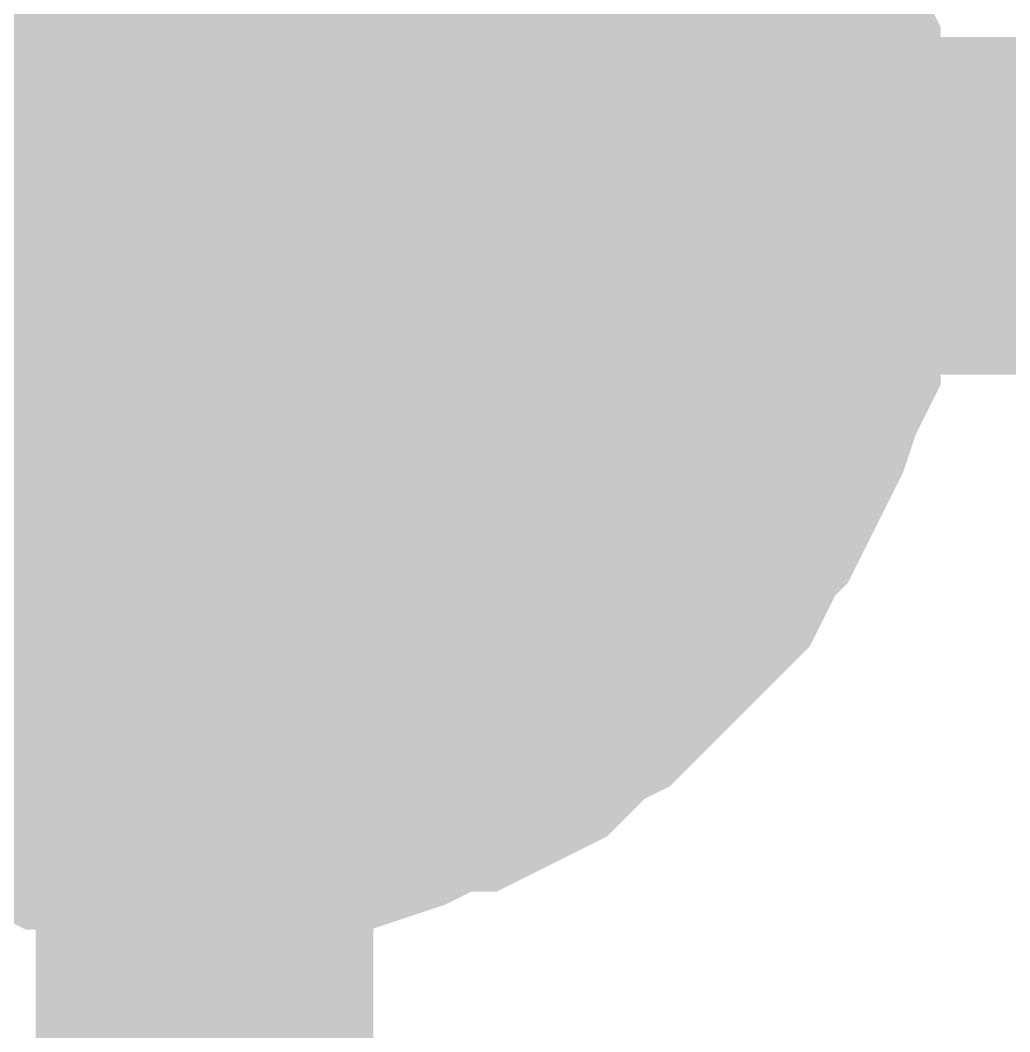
# Model space of a CAD drawing. Header units: inches. Extents: x 0 to 17, y 0 to 11.7.
# Drawn here: x 8.29314 to 8.32773, y 4.22098 to 4.25635 of the extents above; entities that cross this region are included whole.
import ezdxf

# ---------------------------------------------------------------- set-up
doc = ezdxf.new("R2010")
doc.units = ezdxf.units.IN
doc.header["$MEASUREMENT"] = 0
doc.layers.add('Sheet', color=255, linetype='Continuous')

msp = doc.modelspace()

# ---------------------------------------------------------------- linework, layer by layer
at = {"layer": 'Sheet'}
for points in [[(8.49977, 4.349977, 0.0118, 0.0118, 0), (8.299578, 4.349977, 0.0118, 0.0118, 0), (8.299578, 4.249861, 0.0118, 0.0118, 0)], [(8.315012, 4.262651, 0.0118, 0.0118, 0), (8.315893, 4.261769, 0.0118, 0.0118, 0), (8.316334, 4.260887, 0.0118, 0.0118, 0), (8.316775, 4.260005, 0.0118, 0.0118, 0), (8.317216, 4.259564, 0.0118, 0.0118, 0), (8.317657, 4.258682, 0.0118, 0.0118, 0), (8.318098, 4.257799, 0.0118, 0.0118, 0), (8.318539, 4.256917, 0.0118, 0.0118, 0), (8.31898, 4.255594, 0.0118, 0.0118, 0), (8.319421, 4.254712, 0.0118, 0.0118, 0), (8.319421, 4.25383, 0.0118, 0.0118, 0), (8.319421, 4.252948, 0.0118, 0.0118, 0), (8.319862, 4.252066, 0.0118, 0.0118, 0), (8.319862, 4.250743, 0.0118, 0.0118, 0), (8.319862, 4.249861, 0.0118, 0.0118, 0)], [(8.315012, 4.262651, 0.0118, 0.0118, 0), (8.315893, 4.261769, 0.0118, 0.0118, 0), (8.316334, 4.260887, 0.0118, 0.0118, 0), (8.316775, 4.260005, 0.0118, 0.0118, 0), (8.317216, 4.259564, 0.0118, 0.0118, 0), (8.317657, 4.258682, 0.0118, 0.0118, 0), (8.318098, 4.257799, 0.0118, 0.0118, 0), (8.318539, 4.256917, 0.0118, 0.0118, 0), (8.31898, 4.255594, 0.0118, 0.0118, 0), (8.319421, 4.254712, 0.0118, 0.0118, 0), (8.319421, 4.25383, 0.0118, 0.0118, 0), (8.319421, 4.252948, 0.0118, 0.0118, 0), (8.319862, 4.252066, 0.0118, 0.0118, 0), (8.319862, 4.250743, 0.0118, 0.0118, 0), (8.319862, 4.249861, 0.0118, 0.0118, 0)], [(8.315012, 4.262651, 0.0118, 0.0118, 0), (8.315893, 4.261769, 0.0118, 0.0118, 0), (8.316334, 4.260887, 0.0118, 0.0118, 0), (8.316775, 4.260005, 0.0118, 0.0118, 0), (8.317216, 4.259564, 0.0118, 0.0118, 0), (8.317657, 4.258682, 0.0118, 0.0118, 0), (8.318098, 4.257799, 0.0118, 0.0118, 0), (8.318539, 4.256917, 0.0118, 0.0118, 0), (8.31898, 4.255594, 0.0118, 0.0118, 0), (8.319421, 4.254712, 0.0118, 0.0118, 0), (8.319421, 4.25383, 0.0118, 0.0118, 0), (8.319421, 4.252948, 0.0118, 0.0118, 0), (8.319862, 4.252066, 0.0118, 0.0118, 0), (8.319862, 4.250743, 0.0118, 0.0118, 0), (8.319862, 4.249861, 0.0118, 0.0118, 0)], [(8.315012, 4.262651, 0.0118, 0.0118, 0), (8.315893, 4.261769, 0.0118, 0.0118, 0), (8.316334, 4.260887, 0.0118, 0.0118, 0), (8.316775, 4.260005, 0.0118, 0.0118, 0), (8.317216, 4.259564, 0.0118, 0.0118, 0), (8.317657, 4.258682, 0.0118, 0.0118, 0), (8.318098, 4.257799, 0.0118, 0.0118, 0), (8.318539, 4.256917, 0.0118, 0.0118, 0), (8.31898, 4.255594, 0.0118, 0.0118, 0), (8.319421, 4.254712, 0.0118, 0.0118, 0), (8.319421, 4.25383, 0.0118, 0.0118, 0), (8.319421, 4.252948, 0.0118, 0.0118, 0), (8.319862, 4.252066, 0.0118, 0.0118, 0), (8.319862, 4.250743, 0.0118, 0.0118, 0), (8.319862, 4.249861, 0.0118, 0.0118, 0)], [(8.315012, 4.262651, 0.0118, 0.0118, 0), (8.315893, 4.261769, 0.0118, 0.0118, 0), (8.316334, 4.260887, 0.0118, 0.0118, 0), (8.316775, 4.260005, 0.0118, 0.0118, 0), (8.317216, 4.259564, 0.0118, 0.0118, 0), (8.317657, 4.258682, 0.0118, 0.0118, 0), (8.318098, 4.257799, 0.0118, 0.0118, 0), (8.318539, 4.256917, 0.0118, 0.0118, 0), (8.31898, 4.255594, 0.0118, 0.0118, 0), (8.319421, 4.254712, 0.0118, 0.0118, 0), (8.319421, 4.25383, 0.0118, 0.0118, 0), (8.319421, 4.252948, 0.0118, 0.0118, 0), (8.319862, 4.252066, 0.0118, 0.0118, 0), (8.319862, 4.250743, 0.0118, 0.0118, 0), (8.319862, 4.249861, 0.0118, 0.0118, 0)], [(8.315012, 4.262651, 0.0118, 0.0118, 0), (8.315893, 4.261769, 0.0118, 0.0118, 0), (8.316334, 4.260887, 0.0118, 0.0118, 0), (8.316775, 4.260005, 0.0118, 0.0118, 0), (8.317216, 4.259564, 0.0118, 0.0118, 0), (8.317657, 4.258682, 0.0118, 0.0118, 0), (8.318098, 4.257799, 0.0118, 0.0118, 0), (8.318539, 4.256917, 0.0118, 0.0118, 0), (8.31898, 4.255594, 0.0118, 0.0118, 0), (8.319421, 4.254712, 0.0118, 0.0118, 0), (8.319421, 4.25383, 0.0118, 0.0118, 0), (8.319421, 4.252948, 0.0118, 0.0118, 0), (8.319862, 4.252066, 0.0118, 0.0118, 0), (8.319862, 4.250743, 0.0118, 0.0118, 0), (8.319862, 4.249861, 0.0118, 0.0118, 0)], [(8.317657, 4.258682, 0.0039, 0.0039, 0), (8.318098, 4.257799, 0.0039, 0.0039, 0), (8.318539, 4.256917, 0.0039, 0.0039, 0), (8.31898, 4.255594, 0.0039, 0.0039, 0), (8.319421, 4.254712, 0.0039, 0.0039, 0), (8.319421, 4.25383, 0.0039, 0.0039, 0), (8.319421, 4.252948, 0.0039, 0.0039, 0), (8.319862, 4.252066, 0.0039, 0.0039, 0), (8.319862, 4.250743, 0.0039, 0.0039, 0), (8.319862, 4.249861, 0.0039, 0.0039, 0)], [(8.317657, 4.258682, 0.0039, 0.0039, 0), (8.318098, 4.257799, 0.0039, 0.0039, 0), (8.318539, 4.256917, 0.0039, 0.0039, 0), (8.31898, 4.255594, 0.0039, 0.0039, 0), (8.319421, 4.254712, 0.0039, 0.0039, 0), (8.319421, 4.25383, 0.0039, 0.0039, 0), (8.319421, 4.252948, 0.0039, 0.0039, 0), (8.319862, 4.252066, 0.0039, 0.0039, 0), (8.319862, 4.250743, 0.0039, 0.0039, 0), (8.319862, 4.249861, 0.0039, 0.0039, 0)], [(8.317657, 4.258682, 0.0039, 0.0039, 0), (8.318098, 4.257799, 0.0039, 0.0039, 0), (8.318539, 4.256917, 0.0039, 0.0039, 0), (8.31898, 4.255594, 0.0039, 0.0039, 0), (8.319421, 4.254712, 0.0039, 0.0039, 0), (8.319421, 4.25383, 0.0039, 0.0039, 0), (8.319421, 4.252948, 0.0039, 0.0039, 0), (8.319862, 4.252066, 0.0039, 0.0039, 0), (8.319862, 4.250743, 0.0039, 0.0039, 0), (8.319862, 4.249861, 0.0039, 0.0039, 0)], [(8.317657, 4.258682, 0.0039, 0.0039, 0), (8.318098, 4.257799, 0.0039, 0.0039, 0), (8.318539, 4.256917, 0.0039, 0.0039, 0), (8.31898, 4.255594, 0.0039, 0.0039, 0), (8.319421, 4.254712, 0.0039, 0.0039, 0), (8.319421, 4.25383, 0.0039, 0.0039, 0), (8.319421, 4.252948, 0.0039, 0.0039, 0), (8.319862, 4.252066, 0.0039, 0.0039, 0), (8.319862, 4.250743, 0.0039, 0.0039, 0), (8.319862, 4.249861, 0.0039, 0.0039, 0)], [(8.317657, 4.258682, 0.0039, 0.0039, 0), (8.318098, 4.257799, 0.0039, 0.0039, 0), (8.318539, 4.256917, 0.0039, 0.0039, 0), (8.31898, 4.255594, 0.0039, 0.0039, 0), (8.319421, 4.254712, 0.0039, 0.0039, 0), (8.319421, 4.25383, 0.0039, 0.0039, 0), (8.319421, 4.252948, 0.0039, 0.0039, 0), (8.319862, 4.252066, 0.0039, 0.0039, 0), (8.319862, 4.250743, 0.0039, 0.0039, 0), (8.319862, 4.249861, 0.0039, 0.0039, 0)], [(8.317657, 4.258682, 0.0039, 0.0039, 0), (8.318098, 4.257799, 0.0039, 0.0039, 0), (8.318539, 4.256917, 0.0039, 0.0039, 0), (8.31898, 4.255594, 0.0039, 0.0039, 0), (8.319421, 4.254712, 0.0039, 0.0039, 0), (8.319421, 4.25383, 0.0039, 0.0039, 0), (8.319421, 4.252948, 0.0039, 0.0039, 0), (8.319862, 4.252066, 0.0039, 0.0039, 0), (8.319862, 4.250743, 0.0039, 0.0039, 0), (8.319862, 4.249861, 0.0039, 0.0039, 0)], [(8.49977, 4.049629, 0.0118, 0.0118, 0), (8.299578, 4.049629, 0.0118, 0.0118, 0), (8.299578, 4.249861, 0.0118, 0.0118, 0)], [(8.319862, 4.249861, 0.0118, 0.0118, 0), (8.319862, 4.248979, 0.0118, 0.0118, 0), (8.319862, 4.247656, 0.0118, 0.0118, 0), (8.319421, 4.246773, 0.0118, 0.0118, 0), (8.319421, 4.245891, 0.0118, 0.0118, 0), (8.319421, 4.245009, 0.0118, 0.0118, 0), (8.31898, 4.244127, 0.0118, 0.0118, 0), (8.318539, 4.242804, 0.0118, 0.0118, 0), (8.318098, 4.241922, 0.0118, 0.0118, 0), (8.317657, 4.24104, 0.0118, 0.0118, 0), (8.317216, 4.240158, 0.0118, 0.0118, 0), (8.316775, 4.239717, 0.0118, 0.0118, 0), (8.316334, 4.238835, 0.0118, 0.0118, 0), (8.315893, 4.237953, 0.0118, 0.0118, 0), (8.315012, 4.237071, 0.0118, 0.0118, 0), (8.314571, 4.23663, 0.0118, 0.0118, 0), (8.313689, 4.235747, 0.0118, 0.0118, 0), (8.313248, 4.235306, 0.0118, 0.0118, 0), (8.312366, 4.234424, 0.0118, 0.0118, 0), (8.311484, 4.233983, 0.0118, 0.0118, 0), (8.311043, 4.233542, 0.0118, 0.0118, 0), (8.310161, 4.23266, 0.0118, 0.0118, 0), (8.309279, 4.232219, 0.0118, 0.0118, 0), (8.308397, 4.231778, 0.0118, 0.0118, 0), (8.307515, 4.231778, 0.0118, 0.0118, 0), (8.306633, 4.231337, 0.0118, 0.0118, 0), (8.305752, 4.230896, 0.0118, 0.0118, 0), (8.304429, 4.230455, 0.0118, 0.0118, 0), (8.303547, 4.230455, 0.0118, 0.0118, 0), (8.302665, 4.230455, 0.0118, 0.0118, 0), (8.301783, 4.230014, 0.0118, 0.0118, 0), (8.30046, 4.230014, 0.0118, 0.0118, 0), (8.299578, 4.230014, 0.0118, 0.0118, 0)], [(8.49977, 4.249861, 0.0118, 0.0118, 0), (8.299578, 4.249861, 0.0118, 0.0118, 0)], [(8.319862, 4.249861, 0.0118, 0.0118, 0), (8.319862, 4.248979, 0.0118, 0.0118, 0), (8.319862, 4.247656, 0.0118, 0.0118, 0), (8.319421, 4.246773, 0.0118, 0.0118, 0), (8.319421, 4.245891, 0.0118, 0.0118, 0), (8.319421, 4.245009, 0.0118, 0.0118, 0), (8.31898, 4.244127, 0.0118, 0.0118, 0), (8.318539, 4.242804, 0.0118, 0.0118, 0), (8.318098, 4.241922, 0.0118, 0.0118, 0), (8.317657, 4.24104, 0.0118, 0.0118, 0), (8.317216, 4.240158, 0.0118, 0.0118, 0), (8.316775, 4.239717, 0.0118, 0.0118, 0), (8.316334, 4.238835, 0.0118, 0.0118, 0), (8.315893, 4.237953, 0.0118, 0.0118, 0), (8.315012, 4.237071, 0.0118, 0.0118, 0), (8.314571, 4.23663, 0.0118, 0.0118, 0), (8.313689, 4.235747, 0.0118, 0.0118, 0), (8.313248, 4.235306, 0.0118, 0.0118, 0), (8.312366, 4.234424, 0.0118, 0.0118, 0), (8.311484, 4.233983, 0.0118, 0.0118, 0), (8.311043, 4.233542, 0.0118, 0.0118, 0), (8.310161, 4.23266, 0.0118, 0.0118, 0), (8.309279, 4.232219, 0.0118, 0.0118, 0), (8.308397, 4.231778, 0.0118, 0.0118, 0), (8.307515, 4.231778, 0.0118, 0.0118, 0), (8.306633, 4.231337, 0.0118, 0.0118, 0), (8.305752, 4.230896, 0.0118, 0.0118, 0), (8.304429, 4.230455, 0.0118, 0.0118, 0), (8.303547, 4.230455, 0.0118, 0.0118, 0), (8.302665, 4.230455, 0.0118, 0.0118, 0), (8.301783, 4.230014, 0.0118, 0.0118, 0), (8.30046, 4.230014, 0.0118, 0.0118, 0), (8.299578, 4.230014, 0.0118, 0.0118, 0)], [(8.319862, 4.249861, 0.0118, 0.0118, 0), (8.319862, 4.248979, 0.0118, 0.0118, 0), (8.319862, 4.247656, 0.0118, 0.0118, 0), (8.319421, 4.246773, 0.0118, 0.0118, 0), (8.319421, 4.245891, 0.0118, 0.0118, 0), (8.319421, 4.245009, 0.0118, 0.0118, 0), (8.31898, 4.244127, 0.0118, 0.0118, 0), (8.318539, 4.242804, 0.0118, 0.0118, 0), (8.318098, 4.241922, 0.0118, 0.0118, 0), (8.317657, 4.24104, 0.0118, 0.0118, 0), (8.317216, 4.240158, 0.0118, 0.0118, 0), (8.316775, 4.239717, 0.0118, 0.0118, 0), (8.316334, 4.238835, 0.0118, 0.0118, 0), (8.315893, 4.237953, 0.0118, 0.0118, 0), (8.315012, 4.237071, 0.0118, 0.0118, 0), (8.314571, 4.23663, 0.0118, 0.0118, 0), (8.313689, 4.235747, 0.0118, 0.0118, 0), (8.313248, 4.235306, 0.0118, 0.0118, 0), (8.312366, 4.234424, 0.0118, 0.0118, 0), (8.311484, 4.233983, 0.0118, 0.0118, 0), (8.311043, 4.233542, 0.0118, 0.0118, 0), (8.310161, 4.23266, 0.0118, 0.0118, 0), (8.309279, 4.232219, 0.0118, 0.0118, 0), (8.308397, 4.231778, 0.0118, 0.0118, 0), (8.307515, 4.231778, 0.0118, 0.0118, 0), (8.306633, 4.231337, 0.0118, 0.0118, 0), (8.305752, 4.230896, 0.0118, 0.0118, 0), (8.304429, 4.230455, 0.0118, 0.0118, 0), (8.303547, 4.230455, 0.0118, 0.0118, 0), (8.302665, 4.230455, 0.0118, 0.0118, 0), (8.301783, 4.230014, 0.0118, 0.0118, 0), (8.30046, 4.230014, 0.0118, 0.0118, 0), (8.299578, 4.230014, 0.0118, 0.0118, 0)], [(8.319862, 4.249861, 0.0118, 0.0118, 0), (8.319862, 4.248979, 0.0118, 0.0118, 0), (8.319862, 4.247656, 0.0118, 0.0118, 0), (8.319421, 4.246773, 0.0118, 0.0118, 0), (8.319421, 4.245891, 0.0118, 0.0118, 0), (8.319421, 4.245009, 0.0118, 0.0118, 0), (8.31898, 4.244127, 0.0118, 0.0118, 0), (8.318539, 4.242804, 0.0118, 0.0118, 0), (8.318098, 4.241922, 0.0118, 0.0118, 0), (8.317657, 4.24104, 0.0118, 0.0118, 0), (8.317216, 4.240158, 0.0118, 0.0118, 0), (8.316775, 4.239717, 0.0118, 0.0118, 0), (8.316334, 4.238835, 0.0118, 0.0118, 0), (8.315893, 4.237953, 0.0118, 0.0118, 0), (8.315012, 4.237071, 0.0118, 0.0118, 0), (8.314571, 4.23663, 0.0118, 0.0118, 0), (8.313689, 4.235747, 0.0118, 0.0118, 0), (8.313248, 4.235306, 0.0118, 0.0118, 0), (8.312366, 4.234424, 0.0118, 0.0118, 0), (8.311484, 4.233983, 0.0118, 0.0118, 0), (8.311043, 4.233542, 0.0118, 0.0118, 0), (8.310161, 4.23266, 0.0118, 0.0118, 0), (8.309279, 4.232219, 0.0118, 0.0118, 0), (8.308397, 4.231778, 0.0118, 0.0118, 0), (8.307515, 4.231778, 0.0118, 0.0118, 0), (8.306633, 4.231337, 0.0118, 0.0118, 0), (8.305752, 4.230896, 0.0118, 0.0118, 0), (8.304429, 4.230455, 0.0118, 0.0118, 0), (8.303547, 4.230455, 0.0118, 0.0118, 0), (8.302665, 4.230455, 0.0118, 0.0118, 0), (8.301783, 4.230014, 0.0118, 0.0118, 0), (8.30046, 4.230014, 0.0118, 0.0118, 0), (8.299578, 4.230014, 0.0118, 0.0118, 0)], [(8.319862, 4.249861, 0.0118, 0.0118, 0), (8.319862, 4.248979, 0.0118, 0.0118, 0), (8.319862, 4.247656, 0.0118, 0.0118, 0), (8.319421, 4.246773, 0.0118, 0.0118, 0), (8.319421, 4.245891, 0.0118, 0.0118, 0), (8.319421, 4.245009, 0.0118, 0.0118, 0), (8.31898, 4.244127, 0.0118, 0.0118, 0), (8.318539, 4.242804, 0.0118, 0.0118, 0), (8.318098, 4.241922, 0.0118, 0.0118, 0), (8.317657, 4.24104, 0.0118, 0.0118, 0), (8.317216, 4.240158, 0.0118, 0.0118, 0), (8.316775, 4.239717, 0.0118, 0.0118, 0), (8.316334, 4.238835, 0.0118, 0.0118, 0), (8.315893, 4.237953, 0.0118, 0.0118, 0), (8.315012, 4.237071, 0.0118, 0.0118, 0), (8.314571, 4.23663, 0.0118, 0.0118, 0), (8.313689, 4.235747, 0.0118, 0.0118, 0), (8.313248, 4.235306, 0.0118, 0.0118, 0), (8.312366, 4.234424, 0.0118, 0.0118, 0), (8.311484, 4.233983, 0.0118, 0.0118, 0), (8.311043, 4.233542, 0.0118, 0.0118, 0), (8.310161, 4.23266, 0.0118, 0.0118, 0), (8.309279, 4.232219, 0.0118, 0.0118, 0), (8.308397, 4.231778, 0.0118, 0.0118, 0), (8.307515, 4.231778, 0.0118, 0.0118, 0), (8.306633, 4.231337, 0.0118, 0.0118, 0), (8.305752, 4.230896, 0.0118, 0.0118, 0), (8.304429, 4.230455, 0.0118, 0.0118, 0), (8.303547, 4.230455, 0.0118, 0.0118, 0), (8.302665, 4.230455, 0.0118, 0.0118, 0), (8.301783, 4.230014, 0.0118, 0.0118, 0), (8.30046, 4.230014, 0.0118, 0.0118, 0), (8.299578, 4.230014, 0.0118, 0.0118, 0)], [(8.319862, 4.249861, 0.0118, 0.0118, 0), (8.319862, 4.248979, 0.0118, 0.0118, 0), (8.319862, 4.247656, 0.0118, 0.0118, 0), (8.319421, 4.246773, 0.0118, 0.0118, 0), (8.319421, 4.245891, 0.0118, 0.0118, 0), (8.319421, 4.245009, 0.0118, 0.0118, 0), (8.31898, 4.244127, 0.0118, 0.0118, 0), (8.318539, 4.242804, 0.0118, 0.0118, 0), (8.318098, 4.241922, 0.0118, 0.0118, 0), (8.317657, 4.24104, 0.0118, 0.0118, 0), (8.317216, 4.240158, 0.0118, 0.0118, 0), (8.316775, 4.239717, 0.0118, 0.0118, 0), (8.316334, 4.238835, 0.0118, 0.0118, 0), (8.315893, 4.237953, 0.0118, 0.0118, 0), (8.315012, 4.237071, 0.0118, 0.0118, 0), (8.314571, 4.23663, 0.0118, 0.0118, 0), (8.313689, 4.235747, 0.0118, 0.0118, 0), (8.313248, 4.235306, 0.0118, 0.0118, 0), (8.312366, 4.234424, 0.0118, 0.0118, 0), (8.311484, 4.233983, 0.0118, 0.0118, 0), (8.311043, 4.233542, 0.0118, 0.0118, 0), (8.310161, 4.23266, 0.0118, 0.0118, 0), (8.309279, 4.232219, 0.0118, 0.0118, 0), (8.308397, 4.231778, 0.0118, 0.0118, 0), (8.307515, 4.231778, 0.0118, 0.0118, 0), (8.306633, 4.231337, 0.0118, 0.0118, 0), (8.305752, 4.230896, 0.0118, 0.0118, 0), (8.304429, 4.230455, 0.0118, 0.0118, 0), (8.303547, 4.230455, 0.0118, 0.0118, 0), (8.302665, 4.230455, 0.0118, 0.0118, 0), (8.301783, 4.230014, 0.0118, 0.0118, 0), (8.30046, 4.230014, 0.0118, 0.0118, 0), (8.299578, 4.230014, 0.0118, 0.0118, 0)], [(8.319862, 4.249861, 0.0118, 0.0118, 0), (8.319862, 4.249861, 0.0118, 0.0118, 0), (8.319862, 4.249861, 0.0118, 0.0118, 0), (8.319862, 4.249861, 0.0118, 0.0118, 0), (8.319862, 4.249861, 0.0118, 0.0118, 0), (8.319862, 4.249861, 0.0118, 0.0118, 0), (8.319862, 4.249861, 0.0118, 0.0118, 0), (8.319862, 4.249861, 0.0118, 0.0118, 0), (8.319862, 4.249861, 0.0118, 0.0118, 0), (8.319862, 4.249861, 0.0118, 0.0118, 0), (8.319862, 4.249861, 0.0118, 0.0118, 0), (8.319862, 4.249861, 0.0118, 0.0118, 0), (8.319862, 4.249861, 0.0118, 0.0118, 0), (8.319862, 4.249861, 0.0118, 0.0118, 0), (8.319862, 4.249861, 0.0118, 0.0118, 0), (8.319862, 4.249861, 0.0118, 0.0118, 0), (8.319862, 4.249861, 0.0118, 0.0118, 0), (8.319862, 4.249861, 0.0118, 0.0118, 0), (8.319862, 4.249861, 0.0118, 0.0118, 0), (8.319862, 4.249861, 0.0118, 0.0118, 0), (8.319862, 4.249861, 0.0118, 0.0118, 0), (8.319862, 4.249861, 0.0118, 0.0118, 0), (8.319862, 4.249861, 0.0118, 0.0118, 0), (8.319862, 4.249861, 0.0118, 0.0118, 0), (8.319862, 4.249861, 0.0118, 0.0118, 0), (8.319862, 4.249861, 0.0118, 0.0118, 0), (8.319862, 4.249861, 0.0118, 0.0118, 0), (8.319862, 4.249861, 0.0118, 0.0118, 0), (8.319862, 4.249861, 0.0118, 0.0118, 0), (8.319862, 4.249861, 0.0118, 0.0118, 0), (8.319862, 4.249861, 0.0118, 0.0118, 0), (8.319862, 4.249861, 0.0118, 0.0118, 0), (8.319862, 4.249861, 0.0118, 0.0118, 0)], [(8.319862, 4.249861, 0.0118, 0.0118, 0), (8.319862, 4.249861, 0.0118, 0.0118, 0)], [(8.319862, 4.249861, 0.0118, 0.0118, 0), (8.319862, 4.249861, 0.0118, 0.0118, 0), (8.319862, 4.249861, 0.0118, 0.0118, 0), (8.319862, 4.249861, 0.0118, 0.0118, 0), (8.319862, 4.249861, 0.0118, 0.0118, 0), (8.319862, 4.249861, 0.0118, 0.0118, 0), (8.319862, 4.249861, 0.0118, 0.0118, 0), (8.319862, 4.249861, 0.0118, 0.0118, 0), (8.319862, 4.249861, 0.0118, 0.0118, 0), (8.319862, 4.249861, 0.0118, 0.0118, 0), (8.319862, 4.249861, 0.0118, 0.0118, 0), (8.319862, 4.249861, 0.0118, 0.0118, 0), (8.319862, 4.249861, 0.0118, 0.0118, 0), (8.319862, 4.249861, 0.0118, 0.0118, 0), (8.319862, 4.249861, 0.0118, 0.0118, 0), (8.319862, 4.249861, 0.0118, 0.0118, 0), (8.319862, 4.249861, 0.0118, 0.0118, 0), (8.319862, 4.249861, 0.0118, 0.0118, 0), (8.319862, 4.249861, 0.0118, 0.0118, 0), (8.319862, 4.249861, 0.0118, 0.0118, 0), (8.319862, 4.249861, 0.0118, 0.0118, 0), (8.319862, 4.249861, 0.0118, 0.0118, 0), (8.319862, 4.249861, 0.0118, 0.0118, 0), (8.319862, 4.249861, 0.0118, 0.0118, 0), (8.319862, 4.249861, 0.0118, 0.0118, 0), (8.319862, 4.249861, 0.0118, 0.0118, 0), (8.319862, 4.249861, 0.0118, 0.0118, 0), (8.319862, 4.249861, 0.0118, 0.0118, 0), (8.319862, 4.249861, 0.0118, 0.0118, 0), (8.319862, 4.249861, 0.0118, 0.0118, 0), (8.319862, 4.249861, 0.0118, 0.0118, 0), (8.319862, 4.249861, 0.0118, 0.0118, 0), (8.319862, 4.249861, 0.0118, 0.0118, 0)], [(8.319862, 4.249861, 0.0118, 0.0118, 0), (8.319862, 4.249861, 0.0118, 0.0118, 0)], [(8.319862, 4.249861, 0.0118, 0.0118, 0), (8.319862, 4.249861, 0.0118, 0.0118, 0), (8.319862, 4.249861, 0.0118, 0.0118, 0), (8.319862, 4.249861, 0.0118, 0.0118, 0), (8.319862, 4.249861, 0.0118, 0.0118, 0), (8.319862, 4.249861, 0.0118, 0.0118, 0), (8.319862, 4.249861, 0.0118, 0.0118, 0), (8.319862, 4.249861, 0.0118, 0.0118, 0), (8.319862, 4.249861, 0.0118, 0.0118, 0), (8.319862, 4.249861, 0.0118, 0.0118, 0), (8.319862, 4.249861, 0.0118, 0.0118, 0), (8.319862, 4.249861, 0.0118, 0.0118, 0), (8.319862, 4.249861, 0.0118, 0.0118, 0), (8.319862, 4.249861, 0.0118, 0.0118, 0), (8.319862, 4.249861, 0.0118, 0.0118, 0), (8.319862, 4.249861, 0.0118, 0.0118, 0), (8.319862, 4.249861, 0.0118, 0.0118, 0), (8.319862, 4.249861, 0.0118, 0.0118, 0), (8.319862, 4.249861, 0.0118, 0.0118, 0), (8.319862, 4.249861, 0.0118, 0.0118, 0), (8.319862, 4.249861, 0.0118, 0.0118, 0), (8.319862, 4.249861, 0.0118, 0.0118, 0), (8.319862, 4.249861, 0.0118, 0.0118, 0), (8.319862, 4.249861, 0.0118, 0.0118, 0), (8.319862, 4.249861, 0.0118, 0.0118, 0), (8.319862, 4.249861, 0.0118, 0.0118, 0), (8.319862, 4.249861, 0.0118, 0.0118, 0), (8.319862, 4.249861, 0.0118, 0.0118, 0), (8.319862, 4.249861, 0.0118, 0.0118, 0), (8.319862, 4.249861, 0.0118, 0.0118, 0), (8.319862, 4.249861, 0.0118, 0.0118, 0), (8.319862, 4.249861, 0.0118, 0.0118, 0), (8.319862, 4.249861, 0.0118, 0.0118, 0)], [(8.319862, 4.249861, 0.0118, 0.0118, 0), (8.319862, 4.249861, 0.0118, 0.0118, 0)], [(8.319862, 4.249861, 0.0118, 0.0118, 0), (8.319862, 4.249861, 0.0118, 0.0118, 0), (8.319862, 4.249861, 0.0118, 0.0118, 0), (8.319862, 4.249861, 0.0118, 0.0118, 0), (8.319862, 4.249861, 0.0118, 0.0118, 0), (8.319862, 4.249861, 0.0118, 0.0118, 0), (8.319862, 4.249861, 0.0118, 0.0118, 0), (8.319862, 4.249861, 0.0118, 0.0118, 0), (8.319862, 4.249861, 0.0118, 0.0118, 0), (8.319862, 4.249861, 0.0118, 0.0118, 0), (8.319862, 4.249861, 0.0118, 0.0118, 0), (8.319862, 4.249861, 0.0118, 0.0118, 0), (8.319862, 4.249861, 0.0118, 0.0118, 0), (8.319862, 4.249861, 0.0118, 0.0118, 0), (8.319862, 4.249861, 0.0118, 0.0118, 0), (8.319862, 4.249861, 0.0118, 0.0118, 0), (8.319862, 4.249861, 0.0118, 0.0118, 0), (8.319862, 4.249861, 0.0118, 0.0118, 0), (8.319862, 4.249861, 0.0118, 0.0118, 0), (8.319862, 4.249861, 0.0118, 0.0118, 0), (8.319862, 4.249861, 0.0118, 0.0118, 0), (8.319862, 4.249861, 0.0118, 0.0118, 0), (8.319862, 4.249861, 0.0118, 0.0118, 0), (8.319862, 4.249861, 0.0118, 0.0118, 0), (8.319862, 4.249861, 0.0118, 0.0118, 0), (8.319862, 4.249861, 0.0118, 0.0118, 0), (8.319862, 4.249861, 0.0118, 0.0118, 0), (8.319862, 4.249861, 0.0118, 0.0118, 0), (8.319862, 4.249861, 0.0118, 0.0118, 0), (8.319862, 4.249861, 0.0118, 0.0118, 0), (8.319862, 4.249861, 0.0118, 0.0118, 0), (8.319862, 4.249861, 0.0118, 0.0118, 0), (8.319862, 4.249861, 0.0118, 0.0118, 0)], [(8.319862, 4.249861, 0.0118, 0.0118, 0), (8.319862, 4.249861, 0.0118, 0.0118, 0)], [(8.319862, 4.249861, 0.0118, 0.0118, 0), (8.319862, 4.249861, 0.0118, 0.0118, 0), (8.319862, 4.249861, 0.0118, 0.0118, 0), (8.319862, 4.249861, 0.0118, 0.0118, 0), (8.319862, 4.249861, 0.0118, 0.0118, 0), (8.319862, 4.249861, 0.0118, 0.0118, 0), (8.319862, 4.249861, 0.0118, 0.0118, 0), (8.319862, 4.249861, 0.0118, 0.0118, 0), (8.319862, 4.249861, 0.0118, 0.0118, 0), (8.319862, 4.249861, 0.0118, 0.0118, 0), (8.319862, 4.249861, 0.0118, 0.0118, 0), (8.319862, 4.249861, 0.0118, 0.0118, 0), (8.319862, 4.249861, 0.0118, 0.0118, 0), (8.319862, 4.249861, 0.0118, 0.0118, 0), (8.319862, 4.249861, 0.0118, 0.0118, 0), (8.319862, 4.249861, 0.0118, 0.0118, 0), (8.319862, 4.249861, 0.0118, 0.0118, 0), (8.319862, 4.249861, 0.0118, 0.0118, 0), (8.319862, 4.249861, 0.0118, 0.0118, 0), (8.319862, 4.249861, 0.0118, 0.0118, 0), (8.319862, 4.249861, 0.0118, 0.0118, 0), (8.319862, 4.249861, 0.0118, 0.0118, 0), (8.319862, 4.249861, 0.0118, 0.0118, 0), (8.319862, 4.249861, 0.0118, 0.0118, 0), (8.319862, 4.249861, 0.0118, 0.0118, 0), (8.319862, 4.249861, 0.0118, 0.0118, 0), (8.319862, 4.249861, 0.0118, 0.0118, 0), (8.319862, 4.249861, 0.0118, 0.0118, 0), (8.319862, 4.249861, 0.0118, 0.0118, 0), (8.319862, 4.249861, 0.0118, 0.0118, 0), (8.319862, 4.249861, 0.0118, 0.0118, 0), (8.319862, 4.249861, 0.0118, 0.0118, 0), (8.319862, 4.249861, 0.0118, 0.0118, 0)], [(8.319862, 4.249861, 0.0118, 0.0118, 0), (8.319862, 4.249861, 0.0118, 0.0118, 0)], [(8.319862, 4.249861, 0.0118, 0.0118, 0), (8.319862, 4.249861, 0.0118, 0.0118, 0), (8.319862, 4.249861, 0.0118, 0.0118, 0), (8.319862, 4.249861, 0.0118, 0.0118, 0), (8.319862, 4.249861, 0.0118, 0.0118, 0), (8.319862, 4.249861, 0.0118, 0.0118, 0), (8.319862, 4.249861, 0.0118, 0.0118, 0), (8.319862, 4.249861, 0.0118, 0.0118, 0), (8.319862, 4.249861, 0.0118, 0.0118, 0), (8.319862, 4.249861, 0.0118, 0.0118, 0), (8.319862, 4.249861, 0.0118, 0.0118, 0), (8.319862, 4.249861, 0.0118, 0.0118, 0), (8.319862, 4.249861, 0.0118, 0.0118, 0), (8.319862, 4.249861, 0.0118, 0.0118, 0), (8.319862, 4.249861, 0.0118, 0.0118, 0), (8.319862, 4.249861, 0.0118, 0.0118, 0), (8.319862, 4.249861, 0.0118, 0.0118, 0), (8.319862, 4.249861, 0.0118, 0.0118, 0), (8.319862, 4.249861, 0.0118, 0.0118, 0), (8.319862, 4.249861, 0.0118, 0.0118, 0), (8.319862, 4.249861, 0.0118, 0.0118, 0), (8.319862, 4.249861, 0.0118, 0.0118, 0), (8.319862, 4.249861, 0.0118, 0.0118, 0), (8.319862, 4.249861, 0.0118, 0.0118, 0), (8.319862, 4.249861, 0.0118, 0.0118, 0), (8.319862, 4.249861, 0.0118, 0.0118, 0), (8.319862, 4.249861, 0.0118, 0.0118, 0), (8.319862, 4.249861, 0.0118, 0.0118, 0), (8.319862, 4.249861, 0.0118, 0.0118, 0), (8.319862, 4.249861, 0.0118, 0.0118, 0), (8.319862, 4.249861, 0.0118, 0.0118, 0), (8.319862, 4.249861, 0.0118, 0.0118, 0), (8.319862, 4.249861, 0.0118, 0.0118, 0)], [(8.319862, 4.249861, 0.0118, 0.0118, 0), (8.319862, 4.249861, 0.0118, 0.0118, 0)], [(8.319862, 4.249861, 0.0039, 0.0039, 0), (8.319862, 4.248979, 0.0039, 0.0039, 0), (8.319862, 4.247656, 0.0039, 0.0039, 0), (8.319421, 4.246773, 0.0039, 0.0039, 0), (8.319421, 4.245891, 0.0039, 0.0039, 0), (8.319421, 4.245009, 0.0039, 0.0039, 0), (8.31898, 4.244127, 0.0039, 0.0039, 0), (8.318539, 4.242804, 0.0039, 0.0039, 0), (8.318098, 4.241922, 0.0039, 0.0039, 0), (8.317657, 4.24104, 0.0039, 0.0039, 0), (8.317216, 4.240158, 0.0039, 0.0039, 0), (8.316775, 4.239717, 0.0039, 0.0039, 0), (8.316334, 4.238835, 0.0039, 0.0039, 0), (8.315893, 4.237953, 0.0039, 0.0039, 0), (8.315012, 4.237071, 0.0039, 0.0039, 0), (8.314571, 4.23663, 0.0039, 0.0039, 0), (8.313689, 4.235747, 0.0039, 0.0039, 0), (8.313248, 4.235306, 0.0039, 0.0039, 0), (8.312366, 4.234424, 0.0039, 0.0039, 0), (8.311484, 4.233983, 0.0039, 0.0039, 0), (8.311043, 4.233542, 0.0039, 0.0039, 0), (8.310161, 4.23266, 0.0039, 0.0039, 0), (8.309279, 4.232219, 0.0039, 0.0039, 0), (8.308397, 4.231778, 0.0039, 0.0039, 0), (8.307515, 4.231778, 0.0039, 0.0039, 0), (8.306633, 4.231337, 0.0039, 0.0039, 0), (8.305752, 4.230896, 0.0039, 0.0039, 0), (8.304429, 4.230455, 0.0039, 0.0039, 0), (8.303547, 4.230455, 0.0039, 0.0039, 0), (8.302665, 4.230455, 0.0039, 0.0039, 0), (8.301783, 4.230014, 0.0039, 0.0039, 0), (8.30046, 4.230014, 0.0039, 0.0039, 0), (8.299578, 4.230014, 0.0039, 0.0039, 0)], [(8.319862, 4.249861, 0.0039, 0.0039, 0), (8.319862, 4.248979, 0.0039, 0.0039, 0), (8.319862, 4.247656, 0.0039, 0.0039, 0), (8.319421, 4.246773, 0.0039, 0.0039, 0), (8.319421, 4.245891, 0.0039, 0.0039, 0), (8.319421, 4.245009, 0.0039, 0.0039, 0), (8.31898, 4.244127, 0.0039, 0.0039, 0), (8.318539, 4.242804, 0.0039, 0.0039, 0), (8.318098, 4.241922, 0.0039, 0.0039, 0), (8.317657, 4.24104, 0.0039, 0.0039, 0), (8.317216, 4.240158, 0.0039, 0.0039, 0), (8.316775, 4.239717, 0.0039, 0.0039, 0), (8.316334, 4.238835, 0.0039, 0.0039, 0), (8.315893, 4.237953, 0.0039, 0.0039, 0), (8.315012, 4.237071, 0.0039, 0.0039, 0), (8.314571, 4.23663, 0.0039, 0.0039, 0), (8.313689, 4.235747, 0.0039, 0.0039, 0), (8.313248, 4.235306, 0.0039, 0.0039, 0), (8.312366, 4.234424, 0.0039, 0.0039, 0), (8.311484, 4.233983, 0.0039, 0.0039, 0), (8.311043, 4.233542, 0.0039, 0.0039, 0), (8.310161, 4.23266, 0.0039, 0.0039, 0), (8.309279, 4.232219, 0.0039, 0.0039, 0), (8.308397, 4.231778, 0.0039, 0.0039, 0), (8.307515, 4.231778, 0.0039, 0.0039, 0), (8.306633, 4.231337, 0.0039, 0.0039, 0), (8.305752, 4.230896, 0.0039, 0.0039, 0), (8.304429, 4.230455, 0.0039, 0.0039, 0), (8.303547, 4.230455, 0.0039, 0.0039, 0), (8.302665, 4.230455, 0.0039, 0.0039, 0), (8.301783, 4.230014, 0.0039, 0.0039, 0), (8.30046, 4.230014, 0.0039, 0.0039, 0), (8.299578, 4.230014, 0.0039, 0.0039, 0)], [(8.319862, 4.249861, 0.0039, 0.0039, 0), (8.319862, 4.248979, 0.0039, 0.0039, 0), (8.319862, 4.247656, 0.0039, 0.0039, 0), (8.319421, 4.246773, 0.0039, 0.0039, 0), (8.319421, 4.245891, 0.0039, 0.0039, 0), (8.319421, 4.245009, 0.0039, 0.0039, 0), (8.31898, 4.244127, 0.0039, 0.0039, 0), (8.318539, 4.242804, 0.0039, 0.0039, 0), (8.318098, 4.241922, 0.0039, 0.0039, 0), (8.317657, 4.24104, 0.0039, 0.0039, 0), (8.317216, 4.240158, 0.0039, 0.0039, 0), (8.316775, 4.239717, 0.0039, 0.0039, 0), (8.316334, 4.238835, 0.0039, 0.0039, 0), (8.315893, 4.237953, 0.0039, 0.0039, 0), (8.315012, 4.237071, 0.0039, 0.0039, 0), (8.314571, 4.23663, 0.0039, 0.0039, 0), (8.313689, 4.235747, 0.0039, 0.0039, 0), (8.313248, 4.235306, 0.0039, 0.0039, 0), (8.312366, 4.234424, 0.0039, 0.0039, 0), (8.311484, 4.233983, 0.0039, 0.0039, 0), (8.311043, 4.233542, 0.0039, 0.0039, 0), (8.310161, 4.23266, 0.0039, 0.0039, 0), (8.309279, 4.232219, 0.0039, 0.0039, 0), (8.308397, 4.231778, 0.0039, 0.0039, 0), (8.307515, 4.231778, 0.0039, 0.0039, 0), (8.306633, 4.231337, 0.0039, 0.0039, 0), (8.305752, 4.230896, 0.0039, 0.0039, 0), (8.304429, 4.230455, 0.0039, 0.0039, 0), (8.303547, 4.230455, 0.0039, 0.0039, 0), (8.302665, 4.230455, 0.0039, 0.0039, 0), (8.301783, 4.230014, 0.0039, 0.0039, 0), (8.30046, 4.230014, 0.0039, 0.0039, 0), (8.299578, 4.230014, 0.0039, 0.0039, 0)], [(8.319862, 4.249861, 0.0039, 0.0039, 0), (8.319862, 4.248979, 0.0039, 0.0039, 0), (8.319862, 4.247656, 0.0039, 0.0039, 0), (8.319421, 4.246773, 0.0039, 0.0039, 0), (8.319421, 4.245891, 0.0039, 0.0039, 0), (8.319421, 4.245009, 0.0039, 0.0039, 0), (8.31898, 4.244127, 0.0039, 0.0039, 0), (8.318539, 4.242804, 0.0039, 0.0039, 0), (8.318098, 4.241922, 0.0039, 0.0039, 0), (8.317657, 4.24104, 0.0039, 0.0039, 0), (8.317216, 4.240158, 0.0039, 0.0039, 0), (8.316775, 4.239717, 0.0039, 0.0039, 0), (8.316334, 4.238835, 0.0039, 0.0039, 0), (8.315893, 4.237953, 0.0039, 0.0039, 0), (8.315012, 4.237071, 0.0039, 0.0039, 0), (8.314571, 4.23663, 0.0039, 0.0039, 0), (8.313689, 4.235747, 0.0039, 0.0039, 0), (8.313248, 4.235306, 0.0039, 0.0039, 0), (8.312366, 4.234424, 0.0039, 0.0039, 0), (8.311484, 4.233983, 0.0039, 0.0039, 0), (8.311043, 4.233542, 0.0039, 0.0039, 0), (8.310161, 4.23266, 0.0039, 0.0039, 0), (8.309279, 4.232219, 0.0039, 0.0039, 0), (8.308397, 4.231778, 0.0039, 0.0039, 0), (8.307515, 4.231778, 0.0039, 0.0039, 0), (8.306633, 4.231337, 0.0039, 0.0039, 0), (8.305752, 4.230896, 0.0039, 0.0039, 0), (8.304429, 4.230455, 0.0039, 0.0039, 0), (8.303547, 4.230455, 0.0039, 0.0039, 0), (8.302665, 4.230455, 0.0039, 0.0039, 0), (8.301783, 4.230014, 0.0039, 0.0039, 0), (8.30046, 4.230014, 0.0039, 0.0039, 0), (8.299578, 4.230014, 0.0039, 0.0039, 0)], [(8.319862, 4.249861, 0.0039, 0.0039, 0), (8.319862, 4.248979, 0.0039, 0.0039, 0), (8.319862, 4.247656, 0.0039, 0.0039, 0), (8.319421, 4.246773, 0.0039, 0.0039, 0), (8.319421, 4.245891, 0.0039, 0.0039, 0), (8.319421, 4.245009, 0.0039, 0.0039, 0), (8.31898, 4.244127, 0.0039, 0.0039, 0), (8.318539, 4.242804, 0.0039, 0.0039, 0), (8.318098, 4.241922, 0.0039, 0.0039, 0), (8.317657, 4.24104, 0.0039, 0.0039, 0), (8.317216, 4.240158, 0.0039, 0.0039, 0), (8.316775, 4.239717, 0.0039, 0.0039, 0), (8.316334, 4.238835, 0.0039, 0.0039, 0), (8.315893, 4.237953, 0.0039, 0.0039, 0), (8.315012, 4.237071, 0.0039, 0.0039, 0), (8.314571, 4.23663, 0.0039, 0.0039, 0), (8.313689, 4.235747, 0.0039, 0.0039, 0), (8.313248, 4.235306, 0.0039, 0.0039, 0), (8.312366, 4.234424, 0.0039, 0.0039, 0), (8.311484, 4.233983, 0.0039, 0.0039, 0), (8.311043, 4.233542, 0.0039, 0.0039, 0), (8.310161, 4.23266, 0.0039, 0.0039, 0), (8.309279, 4.232219, 0.0039, 0.0039, 0), (8.308397, 4.231778, 0.0039, 0.0039, 0), (8.307515, 4.231778, 0.0039, 0.0039, 0), (8.306633, 4.231337, 0.0039, 0.0039, 0), (8.305752, 4.230896, 0.0039, 0.0039, 0), (8.304429, 4.230455, 0.0039, 0.0039, 0), (8.303547, 4.230455, 0.0039, 0.0039, 0), (8.302665, 4.230455, 0.0039, 0.0039, 0), (8.301783, 4.230014, 0.0039, 0.0039, 0), (8.30046, 4.230014, 0.0039, 0.0039, 0), (8.299578, 4.230014, 0.0039, 0.0039, 0)], [(8.319862, 4.249861, 0.0039, 0.0039, 0), (8.319862, 4.248979, 0.0039, 0.0039, 0), (8.319862, 4.247656, 0.0039, 0.0039, 0), (8.319421, 4.246773, 0.0039, 0.0039, 0), (8.319421, 4.245891, 0.0039, 0.0039, 0), (8.319421, 4.245009, 0.0039, 0.0039, 0), (8.31898, 4.244127, 0.0039, 0.0039, 0), (8.318539, 4.242804, 0.0039, 0.0039, 0), (8.318098, 4.241922, 0.0039, 0.0039, 0), (8.317657, 4.24104, 0.0039, 0.0039, 0), (8.317216, 4.240158, 0.0039, 0.0039, 0), (8.316775, 4.239717, 0.0039, 0.0039, 0), (8.316334, 4.238835, 0.0039, 0.0039, 0), (8.315893, 4.237953, 0.0039, 0.0039, 0), (8.315012, 4.237071, 0.0039, 0.0039, 0), (8.314571, 4.23663, 0.0039, 0.0039, 0), (8.313689, 4.235747, 0.0039, 0.0039, 0), (8.313248, 4.235306, 0.0039, 0.0039, 0), (8.312366, 4.234424, 0.0039, 0.0039, 0), (8.311484, 4.233983, 0.0039, 0.0039, 0), (8.311043, 4.233542, 0.0039, 0.0039, 0), (8.310161, 4.23266, 0.0039, 0.0039, 0), (8.309279, 4.232219, 0.0039, 0.0039, 0), (8.308397, 4.231778, 0.0039, 0.0039, 0), (8.307515, 4.231778, 0.0039, 0.0039, 0), (8.306633, 4.231337, 0.0039, 0.0039, 0), (8.305752, 4.230896, 0.0039, 0.0039, 0), (8.304429, 4.230455, 0.0039, 0.0039, 0), (8.303547, 4.230455, 0.0039, 0.0039, 0), (8.302665, 4.230455, 0.0039, 0.0039, 0), (8.301783, 4.230014, 0.0039, 0.0039, 0), (8.30046, 4.230014, 0.0039, 0.0039, 0), (8.299578, 4.230014, 0.0039, 0.0039, 0)], [(8.319862, 4.249861, 0.0039, 0.0039, 0), (8.319862, 4.249861, 0.0039, 0.0039, 0), (8.319862, 4.249861, 0.0039, 0.0039, 0), (8.319862, 4.249861, 0.0039, 0.0039, 0), (8.319862, 4.249861, 0.0039, 0.0039, 0), (8.319862, 4.249861, 0.0039, 0.0039, 0), (8.319862, 4.249861, 0.0039, 0.0039, 0), (8.319862, 4.249861, 0.0039, 0.0039, 0), (8.319862, 4.249861, 0.0039, 0.0039, 0), (8.319862, 4.249861, 0.0039, 0.0039, 0), (8.319862, 4.249861, 0.0039, 0.0039, 0), (8.319862, 4.249861, 0.0039, 0.0039, 0), (8.319862, 4.249861, 0.0039, 0.0039, 0), (8.319862, 4.249861, 0.0039, 0.0039, 0), (8.319862, 4.249861, 0.0039, 0.0039, 0), (8.319862, 4.249861, 0.0039, 0.0039, 0), (8.319862, 4.249861, 0.0039, 0.0039, 0), (8.319862, 4.249861, 0.0039, 0.0039, 0), (8.319862, 4.249861, 0.0039, 0.0039, 0), (8.319862, 4.249861, 0.0039, 0.0039, 0), (8.319862, 4.249861, 0.0039, 0.0039, 0), (8.319862, 4.249861, 0.0039, 0.0039, 0), (8.319862, 4.249861, 0.0039, 0.0039, 0), (8.319862, 4.249861, 0.0039, 0.0039, 0), (8.319862, 4.249861, 0.0039, 0.0039, 0), (8.319862, 4.249861, 0.0039, 0.0039, 0), (8.319862, 4.249861, 0.0039, 0.0039, 0), (8.319862, 4.249861, 0.0039, 0.0039, 0), (8.319862, 4.249861, 0.0039, 0.0039, 0), (8.319862, 4.249861, 0.0039, 0.0039, 0), (8.319862, 4.249861, 0.0039, 0.0039, 0), (8.319862, 4.249861, 0.0039, 0.0039, 0), (8.319862, 4.249861, 0.0039, 0.0039, 0)], [(8.319862, 4.249861, 0.0039, 0.0039, 0), (8.319862, 4.249861, 0.0039, 0.0039, 0)], [(8.319862, 4.249861, 0.0039, 0.0039, 0), (8.319862, 4.249861, 0.0039, 0.0039, 0), (8.319862, 4.249861, 0.0039, 0.0039, 0), (8.319862, 4.249861, 0.0039, 0.0039, 0), (8.319862, 4.249861, 0.0039, 0.0039, 0), (8.319862, 4.249861, 0.0039, 0.0039, 0), (8.319862, 4.249861, 0.0039, 0.0039, 0), (8.319862, 4.249861, 0.0039, 0.0039, 0), (8.319862, 4.249861, 0.0039, 0.0039, 0), (8.319862, 4.249861, 0.0039, 0.0039, 0), (8.319862, 4.249861, 0.0039, 0.0039, 0), (8.319862, 4.249861, 0.0039, 0.0039, 0), (8.319862, 4.249861, 0.0039, 0.0039, 0), (8.319862, 4.249861, 0.0039, 0.0039, 0), (8.319862, 4.249861, 0.0039, 0.0039, 0), (8.319862, 4.249861, 0.0039, 0.0039, 0), (8.319862, 4.249861, 0.0039, 0.0039, 0), (8.319862, 4.249861, 0.0039, 0.0039, 0), (8.319862, 4.249861, 0.0039, 0.0039, 0), (8.319862, 4.249861, 0.0039, 0.0039, 0), (8.319862, 4.249861, 0.0039, 0.0039, 0), (8.319862, 4.249861, 0.0039, 0.0039, 0), (8.319862, 4.249861, 0.0039, 0.0039, 0), (8.319862, 4.249861, 0.0039, 0.0039, 0), (8.319862, 4.249861, 0.0039, 0.0039, 0), (8.319862, 4.249861, 0.0039, 0.0039, 0), (8.319862, 4.249861, 0.0039, 0.0039, 0), (8.319862, 4.249861, 0.0039, 0.0039, 0), (8.319862, 4.249861, 0.0039, 0.0039, 0), (8.319862, 4.249861, 0.0039, 0.0039, 0), (8.319862, 4.249861, 0.0039, 0.0039, 0), (8.319862, 4.249861, 0.0039, 0.0039, 0), (8.319862, 4.249861, 0.0039, 0.0039, 0)], [(8.319862, 4.249861, 0.0039, 0.0039, 0), (8.319862, 4.249861, 0.0039, 0.0039, 0)], [(8.319862, 4.249861, 0.0039, 0.0039, 0), (8.319862, 4.249861, 0.0039, 0.0039, 0), (8.319862, 4.249861, 0.0039, 0.0039, 0), (8.319862, 4.249861, 0.0039, 0.0039, 0), (8.319862, 4.249861, 0.0039, 0.0039, 0), (8.319862, 4.249861, 0.0039, 0.0039, 0), (8.319862, 4.249861, 0.0039, 0.0039, 0), (8.319862, 4.249861, 0.0039, 0.0039, 0), (8.319862, 4.249861, 0.0039, 0.0039, 0), (8.319862, 4.249861, 0.0039, 0.0039, 0), (8.319862, 4.249861, 0.0039, 0.0039, 0), (8.319862, 4.249861, 0.0039, 0.0039, 0), (8.319862, 4.249861, 0.0039, 0.0039, 0), (8.319862, 4.249861, 0.0039, 0.0039, 0), (8.319862, 4.249861, 0.0039, 0.0039, 0), (8.319862, 4.249861, 0.0039, 0.0039, 0), (8.319862, 4.249861, 0.0039, 0.0039, 0), (8.319862, 4.249861, 0.0039, 0.0039, 0), (8.319862, 4.249861, 0.0039, 0.0039, 0), (8.319862, 4.249861, 0.0039, 0.0039, 0), (8.319862, 4.249861, 0.0039, 0.0039, 0), (8.319862, 4.249861, 0.0039, 0.0039, 0), (8.319862, 4.249861, 0.0039, 0.0039, 0), (8.319862, 4.249861, 0.0039, 0.0039, 0), (8.319862, 4.249861, 0.0039, 0.0039, 0), (8.319862, 4.249861, 0.0039, 0.0039, 0), (8.319862, 4.249861, 0.0039, 0.0039, 0), (8.319862, 4.249861, 0.0039, 0.0039, 0), (8.319862, 4.249861, 0.0039, 0.0039, 0), (8.319862, 4.249861, 0.0039, 0.0039, 0), (8.319862, 4.249861, 0.0039, 0.0039, 0), (8.319862, 4.249861, 0.0039, 0.0039, 0), (8.319862, 4.249861, 0.0039, 0.0039, 0)], [(8.319862, 4.249861, 0.0039, 0.0039, 0), (8.319862, 4.249861, 0.0039, 0.0039, 0)], [(8.319862, 4.249861, 0.0039, 0.0039, 0), (8.319862, 4.249861, 0.0039, 0.0039, 0), (8.319862, 4.249861, 0.0039, 0.0039, 0), (8.319862, 4.249861, 0.0039, 0.0039, 0), (8.319862, 4.249861, 0.0039, 0.0039, 0), (8.319862, 4.249861, 0.0039, 0.0039, 0), (8.319862, 4.249861, 0.0039, 0.0039, 0), (8.319862, 4.249861, 0.0039, 0.0039, 0), (8.319862, 4.249861, 0.0039, 0.0039, 0), (8.319862, 4.249861, 0.0039, 0.0039, 0), (8.319862, 4.249861, 0.0039, 0.0039, 0), (8.319862, 4.249861, 0.0039, 0.0039, 0), (8.319862, 4.249861, 0.0039, 0.0039, 0), (8.319862, 4.249861, 0.0039, 0.0039, 0), (8.319862, 4.249861, 0.0039, 0.0039, 0), (8.319862, 4.249861, 0.0039, 0.0039, 0), (8.319862, 4.249861, 0.0039, 0.0039, 0), (8.319862, 4.249861, 0.0039, 0.0039, 0), (8.319862, 4.249861, 0.0039, 0.0039, 0), (8.319862, 4.249861, 0.0039, 0.0039, 0), (8.319862, 4.249861, 0.0039, 0.0039, 0), (8.319862, 4.249861, 0.0039, 0.0039, 0), (8.319862, 4.249861, 0.0039, 0.0039, 0), (8.319862, 4.249861, 0.0039, 0.0039, 0), (8.319862, 4.249861, 0.0039, 0.0039, 0), (8.319862, 4.249861, 0.0039, 0.0039, 0), (8.319862, 4.249861, 0.0039, 0.0039, 0), (8.319862, 4.249861, 0.0039, 0.0039, 0), (8.319862, 4.249861, 0.0039, 0.0039, 0), (8.319862, 4.249861, 0.0039, 0.0039, 0), (8.319862, 4.249861, 0.0039, 0.0039, 0), (8.319862, 4.249861, 0.0039, 0.0039, 0), (8.319862, 4.249861, 0.0039, 0.0039, 0)], [(8.319862, 4.249861, 0.0039, 0.0039, 0), (8.319862, 4.249861, 0.0039, 0.0039, 0)], [(8.319862, 4.249861, 0.0039, 0.0039, 0), (8.319862, 4.249861, 0.0039, 0.0039, 0), (8.319862, 4.249861, 0.0039, 0.0039, 0), (8.319862, 4.249861, 0.0039, 0.0039, 0), (8.319862, 4.249861, 0.0039, 0.0039, 0), (8.319862, 4.249861, 0.0039, 0.0039, 0), (8.319862, 4.249861, 0.0039, 0.0039, 0), (8.319862, 4.249861, 0.0039, 0.0039, 0), (8.319862, 4.249861, 0.0039, 0.0039, 0), (8.319862, 4.249861, 0.0039, 0.0039, 0), (8.319862, 4.249861, 0.0039, 0.0039, 0), (8.319862, 4.249861, 0.0039, 0.0039, 0), (8.319862, 4.249861, 0.0039, 0.0039, 0), (8.319862, 4.249861, 0.0039, 0.0039, 0), (8.319862, 4.249861, 0.0039, 0.0039, 0), (8.319862, 4.249861, 0.0039, 0.0039, 0), (8.319862, 4.249861, 0.0039, 0.0039, 0), (8.319862, 4.249861, 0.0039, 0.0039, 0), (8.319862, 4.249861, 0.0039, 0.0039, 0), (8.319862, 4.249861, 0.0039, 0.0039, 0), (8.319862, 4.249861, 0.0039, 0.0039, 0), (8.319862, 4.249861, 0.0039, 0.0039, 0), (8.319862, 4.249861, 0.0039, 0.0039, 0), (8.319862, 4.249861, 0.0039, 0.0039, 0), (8.319862, 4.249861, 0.0039, 0.0039, 0), (8.319862, 4.249861, 0.0039, 0.0039, 0), (8.319862, 4.249861, 0.0039, 0.0039, 0), (8.319862, 4.249861, 0.0039, 0.0039, 0), (8.319862, 4.249861, 0.0039, 0.0039, 0), (8.319862, 4.249861, 0.0039, 0.0039, 0), (8.319862, 4.249861, 0.0039, 0.0039, 0), (8.319862, 4.249861, 0.0039, 0.0039, 0), (8.319862, 4.249861, 0.0039, 0.0039, 0)], [(8.319862, 4.249861, 0.0039, 0.0039, 0), (8.319862, 4.249861, 0.0039, 0.0039, 0)], [(8.319862, 4.249861, 0.0039, 0.0039, 0), (8.319862, 4.249861, 0.0039, 0.0039, 0), (8.319862, 4.249861, 0.0039, 0.0039, 0), (8.319862, 4.249861, 0.0039, 0.0039, 0), (8.319862, 4.249861, 0.0039, 0.0039, 0), (8.319862, 4.249861, 0.0039, 0.0039, 0), (8.319862, 4.249861, 0.0039, 0.0039, 0), (8.319862, 4.249861, 0.0039, 0.0039, 0), (8.319862, 4.249861, 0.0039, 0.0039, 0), (8.319862, 4.249861, 0.0039, 0.0039, 0), (8.319862, 4.249861, 0.0039, 0.0039, 0), (8.319862, 4.249861, 0.0039, 0.0039, 0), (8.319862, 4.249861, 0.0039, 0.0039, 0), (8.319862, 4.249861, 0.0039, 0.0039, 0), (8.319862, 4.249861, 0.0039, 0.0039, 0), (8.319862, 4.249861, 0.0039, 0.0039, 0), (8.319862, 4.249861, 0.0039, 0.0039, 0), (8.319862, 4.249861, 0.0039, 0.0039, 0), (8.319862, 4.249861, 0.0039, 0.0039, 0), (8.319862, 4.249861, 0.0039, 0.0039, 0), (8.319862, 4.249861, 0.0039, 0.0039, 0), (8.319862, 4.249861, 0.0039, 0.0039, 0), (8.319862, 4.249861, 0.0039, 0.0039, 0), (8.319862, 4.249861, 0.0039, 0.0039, 0), (8.319862, 4.249861, 0.0039, 0.0039, 0), (8.319862, 4.249861, 0.0039, 0.0039, 0), (8.319862, 4.249861, 0.0039, 0.0039, 0), (8.319862, 4.249861, 0.0039, 0.0039, 0), (8.319862, 4.249861, 0.0039, 0.0039, 0), (8.319862, 4.249861, 0.0039, 0.0039, 0), (8.319862, 4.249861, 0.0039, 0.0039, 0), (8.319862, 4.249861, 0.0039, 0.0039, 0), (8.319862, 4.249861, 0.0039, 0.0039, 0)], [(8.319862, 4.249861, 0.0039, 0.0039, 0), (8.319862, 4.249861, 0.0039, 0.0039, 0)], [(8.299578, 4.230014, 0.0118, 0.0118, 0), (8.298696, 4.230014, 0.0118, 0.0118, 0), (8.297373, 4.230014, 0.0118, 0.0118, 0), (8.296492, 4.230014, 0.0118, 0.0118, 0), (8.29561, 4.230455, 0.0118, 0.0118, 0), (8.294728, 4.230455, 0.0118, 0.0118, 0), (8.293846, 4.230896, 0.0118, 0.0118, 0), (8.292523, 4.230896, 0.0118, 0.0118, 0), (8.291641, 4.231337, 0.0118, 0.0118, 0), (8.290759, 4.231778, 0.0118, 0.0118, 0), (8.289877, 4.232219, 0.0118, 0.0118, 0), (8.289436, 4.23266, 0.0118, 0.0118, 0), (8.288554, 4.233101, 0.0118, 0.0118, 0), (8.287673, 4.233542, 0.0118, 0.0118, 0), (8.286791, 4.234424, 0.0118, 0.0118, 0)], [(8.299578, 4.230014, 0.0118, 0.0118, 0), (8.298696, 4.230014, 0.0118, 0.0118, 0), (8.297373, 4.230014, 0.0118, 0.0118, 0), (8.296492, 4.230014, 0.0118, 0.0118, 0), (8.29561, 4.230455, 0.0118, 0.0118, 0), (8.294728, 4.230455, 0.0118, 0.0118, 0), (8.293846, 4.230896, 0.0118, 0.0118, 0), (8.292523, 4.230896, 0.0118, 0.0118, 0), (8.291641, 4.231337, 0.0118, 0.0118, 0), (8.290759, 4.231778, 0.0118, 0.0118, 0), (8.289877, 4.232219, 0.0118, 0.0118, 0), (8.289436, 4.23266, 0.0118, 0.0118, 0), (8.288554, 4.233101, 0.0118, 0.0118, 0), (8.287673, 4.233542, 0.0118, 0.0118, 0), (8.286791, 4.234424, 0.0118, 0.0118, 0)], [(8.299578, 4.230014, 0.0118, 0.0118, 0), (8.298696, 4.230014, 0.0118, 0.0118, 0), (8.297373, 4.230014, 0.0118, 0.0118, 0), (8.296492, 4.230014, 0.0118, 0.0118, 0), (8.29561, 4.230455, 0.0118, 0.0118, 0), (8.294728, 4.230455, 0.0118, 0.0118, 0), (8.293846, 4.230896, 0.0118, 0.0118, 0), (8.292523, 4.230896, 0.0118, 0.0118, 0), (8.291641, 4.231337, 0.0118, 0.0118, 0), (8.290759, 4.231778, 0.0118, 0.0118, 0), (8.289877, 4.232219, 0.0118, 0.0118, 0), (8.289436, 4.23266, 0.0118, 0.0118, 0), (8.288554, 4.233101, 0.0118, 0.0118, 0), (8.287673, 4.233542, 0.0118, 0.0118, 0), (8.286791, 4.234424, 0.0118, 0.0118, 0)], [(8.299578, 4.230014, 0.0118, 0.0118, 0), (8.298696, 4.230014, 0.0118, 0.0118, 0), (8.297373, 4.230014, 0.0118, 0.0118, 0), (8.296492, 4.230014, 0.0118, 0.0118, 0), (8.29561, 4.230455, 0.0118, 0.0118, 0), (8.294728, 4.230455, 0.0118, 0.0118, 0), (8.293846, 4.230896, 0.0118, 0.0118, 0), (8.292523, 4.230896, 0.0118, 0.0118, 0), (8.291641, 4.231337, 0.0118, 0.0118, 0), (8.290759, 4.231778, 0.0118, 0.0118, 0), (8.289877, 4.232219, 0.0118, 0.0118, 0), (8.289436, 4.23266, 0.0118, 0.0118, 0), (8.288554, 4.233101, 0.0118, 0.0118, 0), (8.287673, 4.233542, 0.0118, 0.0118, 0), (8.286791, 4.234424, 0.0118, 0.0118, 0)], [(8.299578, 4.230014, 0.0118, 0.0118, 0), (8.298696, 4.230014, 0.0118, 0.0118, 0), (8.297373, 4.230014, 0.0118, 0.0118, 0), (8.296492, 4.230014, 0.0118, 0.0118, 0), (8.29561, 4.230455, 0.0118, 0.0118, 0), (8.294728, 4.230455, 0.0118, 0.0118, 0), (8.293846, 4.230896, 0.0118, 0.0118, 0), (8.292523, 4.230896, 0.0118, 0.0118, 0), (8.291641, 4.231337, 0.0118, 0.0118, 0), (8.290759, 4.231778, 0.0118, 0.0118, 0), (8.289877, 4.232219, 0.0118, 0.0118, 0), (8.289436, 4.23266, 0.0118, 0.0118, 0), (8.288554, 4.233101, 0.0118, 0.0118, 0), (8.287673, 4.233542, 0.0118, 0.0118, 0), (8.286791, 4.234424, 0.0118, 0.0118, 0)], [(8.299578, 4.230014, 0.0118, 0.0118, 0), (8.298696, 4.230014, 0.0118, 0.0118, 0), (8.297373, 4.230014, 0.0118, 0.0118, 0), (8.296492, 4.230014, 0.0118, 0.0118, 0), (8.29561, 4.230455, 0.0118, 0.0118, 0), (8.294728, 4.230455, 0.0118, 0.0118, 0), (8.293846, 4.230896, 0.0118, 0.0118, 0), (8.292523, 4.230896, 0.0118, 0.0118, 0), (8.291641, 4.231337, 0.0118, 0.0118, 0), (8.290759, 4.231778, 0.0118, 0.0118, 0), (8.289877, 4.232219, 0.0118, 0.0118, 0), (8.289436, 4.23266, 0.0118, 0.0118, 0), (8.288554, 4.233101, 0.0118, 0.0118, 0), (8.287673, 4.233542, 0.0118, 0.0118, 0), (8.286791, 4.234424, 0.0118, 0.0118, 0)], [(8.299578, 4.230014, 0.0039, 0.0039, 0), (8.298696, 4.230014, 0.0039, 0.0039, 0), (8.297373, 4.230014, 0.0039, 0.0039, 0), (8.296492, 4.230014, 0.0039, 0.0039, 0), (8.29561, 4.230455, 0.0039, 0.0039, 0), (8.294728, 4.230455, 0.0039, 0.0039, 0), (8.293846, 4.230896, 0.0039, 0.0039, 0), (8.292523, 4.230896, 0.0039, 0.0039, 0), (8.291641, 4.231337, 0.0039, 0.0039, 0), (8.290759, 4.231778, 0.0039, 0.0039, 0)], [(8.299578, 4.230014, 0.0039, 0.0039, 0), (8.298696, 4.230014, 0.0039, 0.0039, 0), (8.297373, 4.230014, 0.0039, 0.0039, 0), (8.296492, 4.230014, 0.0039, 0.0039, 0), (8.29561, 4.230455, 0.0039, 0.0039, 0), (8.294728, 4.230455, 0.0039, 0.0039, 0), (8.293846, 4.230896, 0.0039, 0.0039, 0), (8.292523, 4.230896, 0.0039, 0.0039, 0), (8.291641, 4.231337, 0.0039, 0.0039, 0), (8.290759, 4.231778, 0.0039, 0.0039, 0)], [(8.299578, 4.230014, 0.0039, 0.0039, 0), (8.298696, 4.230014, 0.0039, 0.0039, 0), (8.297373, 4.230014, 0.0039, 0.0039, 0), (8.296492, 4.230014, 0.0039, 0.0039, 0), (8.29561, 4.230455, 0.0039, 0.0039, 0), (8.294728, 4.230455, 0.0039, 0.0039, 0), (8.293846, 4.230896, 0.0039, 0.0039, 0), (8.292523, 4.230896, 0.0039, 0.0039, 0), (8.291641, 4.231337, 0.0039, 0.0039, 0), (8.290759, 4.231778, 0.0039, 0.0039, 0)], [(8.299578, 4.230014, 0.0039, 0.0039, 0), (8.298696, 4.230014, 0.0039, 0.0039, 0), (8.297373, 4.230014, 0.0039, 0.0039, 0), (8.296492, 4.230014, 0.0039, 0.0039, 0), (8.29561, 4.230455, 0.0039, 0.0039, 0), (8.294728, 4.230455, 0.0039, 0.0039, 0), (8.293846, 4.230896, 0.0039, 0.0039, 0), (8.292523, 4.230896, 0.0039, 0.0039, 0), (8.291641, 4.231337, 0.0039, 0.0039, 0), (8.290759, 4.231778, 0.0039, 0.0039, 0)], [(8.299578, 4.230014, 0.0039, 0.0039, 0), (8.298696, 4.230014, 0.0039, 0.0039, 0), (8.297373, 4.230014, 0.0039, 0.0039, 0), (8.296492, 4.230014, 0.0039, 0.0039, 0), (8.29561, 4.230455, 0.0039, 0.0039, 0), (8.294728, 4.230455, 0.0039, 0.0039, 0), (8.293846, 4.230896, 0.0039, 0.0039, 0), (8.292523, 4.230896, 0.0039, 0.0039, 0), (8.291641, 4.231337, 0.0039, 0.0039, 0), (8.290759, 4.231778, 0.0039, 0.0039, 0)], [(8.299578, 4.230014, 0.0039, 0.0039, 0), (8.298696, 4.230014, 0.0039, 0.0039, 0), (8.297373, 4.230014, 0.0039, 0.0039, 0), (8.296492, 4.230014, 0.0039, 0.0039, 0), (8.29561, 4.230455, 0.0039, 0.0039, 0), (8.294728, 4.230455, 0.0039, 0.0039, 0), (8.293846, 4.230896, 0.0039, 0.0039, 0), (8.292523, 4.230896, 0.0039, 0.0039, 0), (8.291641, 4.231337, 0.0039, 0.0039, 0), (8.290759, 4.231778, 0.0039, 0.0039, 0)]]:
    msp.add_lwpolyline(points, format="xyseb", dxfattribs=at)
msp.add_lwpolyline([(8.29, 4.25, 0.02, 0.02, 1), (8.31, 4.25, 0.02, 0.02, 1)], format="xyseb", close=True, dxfattribs=at)

doc.saveas('drawing.dxf')
